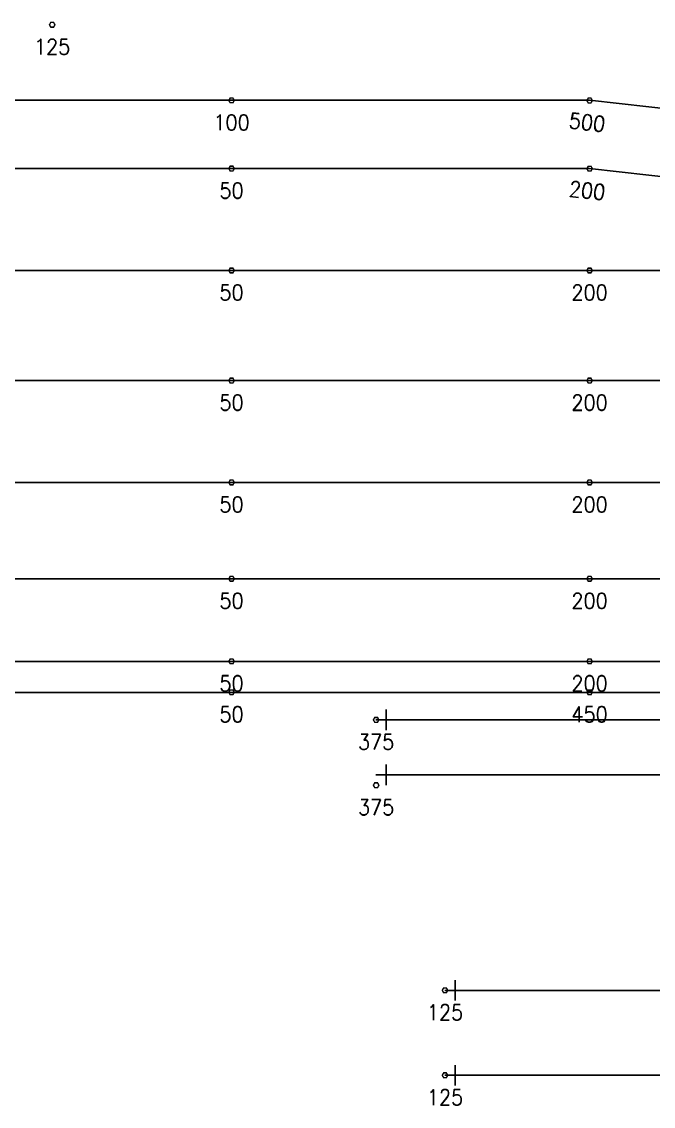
# Model space of a CAD drawing. Header units: millimetres. Extents: x 131700 to 589785, y -24154 to 46087.
# Drawn here: x 426002 to 435175, y 23634 to 39395 of the extents above; entities that cross this region are included whole.
import ezdxf
from ezdxf.enums import TextEntityAlignment as Align

# ---------------------------------------------------------------- set-up
doc = ezdxf.new("R2010")
doc.units = ezdxf.units.MM
doc.layers.get('0').update_dxf_attribs({"lineweight": 20})
doc.layers.add('ARES_TAG', color=3, linetype='Continuous')
doc.layers.add('NDC_S_TENDON', color=10, linetype='Continuous')
doc.layers.add('Current_plane_Column', color=7, linetype='Continuous', true_color=0x4b00ff)
doc.layers.add('NDC_LCAP', color=87, linetype='Continuous', plot=False)
for name, color, linetype, lineweight in [('NDC_S-TENDON', 6, 'Continuous', 35), ('NDC_S_ANNO', 7, 'Continuous', 20), ('NDC_S_SYMBOL', 1, 'Continuous', 15)]:
    doc.layers.add(name, color=color, linetype=linetype, lineweight=lineweight)
doc.styles.add('ARES_BIGTEXT', font='VHARIALN.TTF')
doc.styles.add('ARES_ROMANS_0.36', font='romans.shx', dxfattribs={"width": 0.36, "bigfont": 'vns.shx'})
doc.styles.get("Standard").update_dxf_attribs({"font": 'arial.ttf'})

# ---------------------------------------------------------------- blocks, each defined once
blk = doc.blocks.new('*U579')
at = {"layer": 'NDC_S_TENDON'}
for p, q in [((-16450, 0), (25150, 0)), ((25150, 0), (34386, -1037))]:
    blk.add_line(p, q, dxfattribs=at)
at = {"layer": 'ARES_TAG', "style": 'ARES_ROMANS_0.36', "width": 0.36}
blk.add_attdef('S3', text='', height=375, rotation=6.4084, dxfattribs=at).set_placement((-31310, -1669), align=Align.MIDDLE_CENTER)
at = {"layer": 'NDC_LCAP', "style": 'ARES_BIGTEXT'}
blk.add_attdef('L', text='', height=350, rotation=6.4084, dxfattribs=at).set_placement((-32036, -1751), align=Align.MIDDLE_RIGHT)
blk = doc.blocks.new('*U580')
at = {"layer": 'NDC_S_TENDON'}
for p, q in [((-16450, 0), (25150, 0)), ((25150, 0), (34386, -1037))]:
    blk.add_line(p, q, dxfattribs=at)
at = {"layer": 'ARES_TAG', "style": 'ARES_ROMANS_0.36', "width": 0.36}
blk.add_attdef('S3', text='', height=375, rotation=5.4568, dxfattribs=at).set_placement((-31316, -1420), align=Align.MIDDLE_CENTER)
at = {"layer": 'NDC_LCAP', "style": 'ARES_BIGTEXT'}
blk.add_attdef('L', text='', height=350, rotation=5.4568, dxfattribs=at).set_placement((-32043, -1490), align=Align.MIDDLE_RIGHT)
blk = doc.blocks.new('*U554')
at = {"layer": 'NDC_S_SYMBOL', "color": 3}
blk.add_line((-7068, 0), (-5568, 0), dxfattribs=at)
blk.add_circle((-7518, 0), 450, dxfattribs=at)
at = {"layer": 'NDC_S_TENDON'}
for p, q in [((-3388, 0), (-500, 0)), ((-500, 0), (5123, 0)), ((5123, 0), (7945, 0)), ((7945, 0), (8945, 0)), ((8795, -150), (8795, 150))]:
    blk.add_line(p, q, dxfattribs=at)
blk.add_lwpolyline([(-3908, 0), (-4388, 150), (-4388, -150), (-3908, 0), (-3388, 0)], dxfattribs=at)
at = {"layer": 'ARES_TAG', "style": 'ARES_ROMANS_0.36', "width": 0.36}
blk.add_attdef('S3', text='', height=375, dxfattribs=at).set_placement((-7518, 0), align=Align.MIDDLE_CENTER)
at = {"layer": 'NDC_LCAP', "style": 'ARES_BIGTEXT'}
blk.add_attdef('L', text='', height=350, dxfattribs=at).set_placement((-8249, 0), align=Align.MIDDLE_RIGHT)
blk = doc.blocks.new('*U552')
at = {"layer": 'NDC_S_SYMBOL', "color": 3}
blk.add_line((-7068, 0), (-5568, 0), dxfattribs=at)
blk.add_circle((-7518, 0), 450, dxfattribs=at)
at = {"layer": 'NDC_S_TENDON'}
for p, q in [((-3388, 0), (-500, 0)), ((-500, 0), (5123, 0)), ((5123, 0), (6942, 0)), ((6942, 0), (7942, 0)), ((7792, -150), (7792, 150))]:
    blk.add_line(p, q, dxfattribs=at)
blk.add_lwpolyline([(-3908, 0), (-4388, 150), (-4388, -150), (-3908, 0), (-3388, 0)], dxfattribs=at)
at = {"layer": 'ARES_TAG', "style": 'ARES_ROMANS_0.36', "width": 0.36}
blk.add_attdef('S3', text='', height=375, dxfattribs=at).set_placement((-7518, 0), align=Align.MIDDLE_CENTER)
at = {"layer": 'NDC_LCAP', "style": 'ARES_BIGTEXT'}
blk.add_attdef('L', text='', height=350, dxfattribs=at).set_placement((-8249, 0), align=Align.MIDDLE_RIGHT)
blk = doc.blocks.new('*U557')
at = {"layer": 'NDC_S_SYMBOL', "color": 3}
blk.add_line((-7068, 0), (-5568, 0), dxfattribs=at)
blk.add_circle((-7518, 0), 450, dxfattribs=at)
at = {"layer": 'NDC_S_TENDON'}
for p, q in [((-3388, 0), (-500, 0)), ((-500, 0), (5123, 0)), ((5123, 0), (6942, 0)), ((6942, 0), (7942, 0)), ((7792, -150), (7792, 150))]:
    blk.add_line(p, q, dxfattribs=at)
blk.add_lwpolyline([(-3908, 0), (-4388, 150), (-4388, -150), (-3908, 0), (-3388, 0)], dxfattribs=at)
at = {"layer": 'ARES_TAG', "style": 'ARES_ROMANS_0.36', "width": 0.36}
blk.add_attdef('S3', text='', height=375, dxfattribs=at).set_placement((-7518, 0), align=Align.MIDDLE_CENTER)
at = {"layer": 'NDC_LCAP', "style": 'ARES_BIGTEXT'}
blk.add_attdef('L', text='', height=350, dxfattribs=at).set_placement((-8249, 0), align=Align.MIDDLE_RIGHT)
blk = doc.blocks.new('*U548')
at = {"layer": 'NDC_S_SYMBOL', "color": 3}
blk.add_line((-7068, 0), (-5568, 0), dxfattribs=at)
blk.add_circle((-7518, 0), 450, dxfattribs=at)
at = {"layer": 'NDC_S_TENDON'}
for p, q in [((-3388, 0), (-500, 0)), ((-500, 0), (5123, 0)), ((5123, 0), (7945, 0)), ((7945, 0), (8945, 0)), ((8795, -150), (8795, 150))]:
    blk.add_line(p, q, dxfattribs=at)
blk.add_lwpolyline([(-3908, 0), (-4388, 150), (-4388, -150), (-3908, 0), (-3388, 0)], dxfattribs=at)
at = {"layer": 'ARES_TAG', "style": 'ARES_ROMANS_0.36', "width": 0.36}
blk.add_attdef('S3', text='', height=375, dxfattribs=at).set_placement((-7518, 0), align=Align.MIDDLE_CENTER)
at = {"layer": 'NDC_LCAP', "style": 'ARES_BIGTEXT'}
blk.add_attdef('L', text='', height=350, dxfattribs=at).set_placement((-8249, 0), align=Align.MIDDLE_RIGHT)
blk = doc.blocks.new('*U581')
at = {"layer": 'NDC_S_TENDON'}
blk.add_line((5123, 0), (56672, 0), dxfattribs=at)
at = {"layer": 'ARES_TAG', "style": 'ARES_ROMANS_0.36', "width": 0.36}
blk.add_attdef('S3', text='', height=375, dxfattribs=at).set_placement((-10195, 0), align=Align.MIDDLE_CENTER)
at = {"layer": 'NDC_LCAP', "style": 'ARES_BIGTEXT'}
blk.add_attdef('L', text='', height=350, dxfattribs=at).set_placement((-10926, 0), align=Align.MIDDLE_RIGHT)
blk = doc.blocks.new('*U582')
at = {"layer": 'NDC_S_TENDON'}
blk.add_line((5123, 0), (56672, 0), dxfattribs=at)
at = {"layer": 'ARES_TAG', "style": 'ARES_ROMANS_0.36', "width": 0.36}
blk.add_attdef('S3', text='', height=375, dxfattribs=at).set_placement((-9038, 0), align=Align.MIDDLE_CENTER)
at = {"layer": 'NDC_LCAP', "style": 'ARES_BIGTEXT'}
blk.add_attdef('L', text='', height=350, dxfattribs=at).set_placement((-9769, 0), align=Align.MIDDLE_RIGHT)
blk = doc.blocks.new('*U583')
at = {"layer": 'NDC_S_TENDON'}
blk.add_line((5123, 0), (56672, 0), dxfattribs=at)
at = {"layer": 'ARES_TAG', "style": 'ARES_ROMANS_0.36', "width": 0.36}
blk.add_attdef('S3', text='', height=375, dxfattribs=at).set_placement((-9038, 0), align=Align.MIDDLE_CENTER)
at = {"layer": 'NDC_LCAP', "style": 'ARES_BIGTEXT'}
blk.add_attdef('L', text='', height=350, dxfattribs=at).set_placement((-9769, 0), align=Align.MIDDLE_RIGHT)
blk = doc.blocks.new('*U586')
at = {"layer": 'NDC_S_TENDON'}
blk.add_line((5123, 0), (56672, 0), dxfattribs=at)
at = {"layer": 'ARES_TAG', "style": 'ARES_ROMANS_0.36', "width": 0.36}
blk.add_attdef('S3', text='', height=375, dxfattribs=at).set_placement((-10219, 0), align=Align.MIDDLE_CENTER)
at = {"layer": 'NDC_LCAP', "style": 'ARES_BIGTEXT'}
blk.add_attdef('L', text='', height=350, dxfattribs=at).set_placement((-10950, 0), align=Align.MIDDLE_RIGHT)
blk = doc.blocks.new('TDX')
at = {"layer": 'NDC_S-TENDON', "linetype": 'Continuous'}
for points, elevation in [([(43885, 29850, 20, 20, 0), (43865, 29885, 20, 20, 0), (43825, 29885, 20, 20, 0), (43805, 29850, 20, 20, 0), (43825, 29815, 20, 20, 0), (43865, 29815, 20, 20, 0)], 2553), ([(43885, 29850, 20, 20, 0), (43865, 29885, 20, 20, 0), (43825, 29885, 20, 20, 0), (43805, 29850, 20, 20, 0), (43825, 29815, 20, 20, 0), (43865, 29815, 20, 20, 0)], 2553), ([(46490, 28751, 20, 20, 0), (46470, 28786, 20, 20, 0), (46430, 28786, 20, 20, 0), (46410, 28751, 20, 20, 0), (46430, 28717, 20, 20, 0), (46470, 28717, 20, 20, 0)], 2500), ([(46490, 28751, 20, 20, 0), (46470, 28786, 20, 20, 0), (46430, 28786, 20, 20, 0), (46410, 28751, 20, 20, 0), (46430, 28717, 20, 20, 0), (46470, 28717, 20, 20, 0)], 2500), ([(46490, 28751, 20, 20, 0), (46470, 28786, 20, 20, 0), (46430, 28786, 20, 20, 0), (46410, 28751, 20, 20, 0), (46430, 28717, 20, 20, 0), (46470, 28717, 20, 20, 0)], 4989), ([(46490, 28751, 20, 20, 0), (46470, 28786, 20, 20, 0), (46430, 28786, 20, 20, 0), (46410, 28751, 20, 20, 0), (46430, 28717, 20, 20, 0), (46470, 28717, 20, 20, 0)], 4989), ([(46490, 28750, 20, 20, 0), (46470, 28785, 20, 20, 0), (46430, 28785, 20, 20, 0), (46410, 28750, 20, 20, 0), (46430, 28716, 20, 20, 0), (46470, 28716, 20, 20, 0)], 4414), ([(46490, 28750, 20, 20, 0), (46470, 28785, 20, 20, 0), (46430, 28785, 20, 20, 0), (46410, 28750, 20, 20, 0), (46430, 28716, 20, 20, 0), (46470, 28716, 20, 20, 0)], 4414), ([(51690, 28750, 20, 20, 0), (51670, 28785, 20, 20, 0), (51630, 28785, 20, 20, 0), (51610, 28750, 20, 20, 0), (51630, 28715, 20, 20, 0), (51670, 28715, 20, 20, 0)], 2900), ([(51690, 28750, 20, 20, 0), (51670, 28785, 20, 20, 0), (51630, 28785, 20, 20, 0), (51610, 28750, 20, 20, 0), (51630, 28715, 20, 20, 0), (51670, 28715, 20, 20, 0)], 2900), ([(51690, 28750, 20, 20, 0), (51670, 28785, 20, 20, 0), (51630, 28785, 20, 20, 0), (51610, 28750, 20, 20, 0), (51630, 28715, 20, 20, 0), (51670, 28715, 20, 20, 0)], 2900), ([(51690, 28750, 20, 20, 0), (51670, 28785, 20, 20, 0), (51630, 28785, 20, 20, 0), (51610, 28750, 20, 20, 0), (51630, 28715, 20, 20, 0), (51670, 28715, 20, 20, 0)], 2900), ([(51690, 28750, 20, 20, 0), (51670, 28785, 20, 20, 0), (51630, 28785, 20, 20, 0), (51610, 28750, 20, 20, 0), (51630, 28715, 20, 20, 0), (51670, 28715, 20, 20, 0)], 5389), ([(51690, 28750, 20, 20, 0), (51670, 28785, 20, 20, 0), (51630, 28785, 20, 20, 0), (51610, 28750, 20, 20, 0), (51630, 28715, 20, 20, 0), (51670, 28715, 20, 20, 0)], 5389), ([(51690, 28750, 20, 20, 0), (51670, 28785, 20, 20, 0), (51630, 28785, 20, 20, 0), (51610, 28750, 20, 20, 0), (51630, 28715, 20, 20, 0), (51670, 28715, 20, 20, 0)], 5389), ([(51690, 28750, 20, 20, 0), (51670, 28785, 20, 20, 0), (51630, 28785, 20, 20, 0), (51610, 28750, 20, 20, 0), (51630, 28715, 20, 20, 0), (51670, 28715, 20, 20, 0)], 5389), ([(51690, 28749, 20, 20, 0), (51670, 28784, 20, 20, 0), (51630, 28784, 20, 20, 0), (51610, 28749, 20, 20, 0), (51630, 28714, 20, 20, 0), (51670, 28714, 20, 20, 0)], 4814), ([(51690, 28749, 20, 20, 0), (51670, 28784, 20, 20, 0), (51630, 28784, 20, 20, 0), (51610, 28749, 20, 20, 0), (51630, 28714, 20, 20, 0), (51670, 28714, 20, 20, 0)], 4814), ([(51690, 28749, 20, 20, 0), (51670, 28784, 20, 20, 0), (51630, 28784, 20, 20, 0), (51610, 28749, 20, 20, 0), (51630, 28714, 20, 20, 0), (51670, 28714, 20, 20, 0)], 4814), ([(51690, 28749, 20, 20, 0), (51670, 28784, 20, 20, 0), (51630, 28784, 20, 20, 0), (51610, 28749, 20, 20, 0), (51630, 28714, 20, 20, 0), (51670, 28714, 20, 20, 0)], 4814), ([(46490, 27761, 20, 20, 0), (46470, 27796, 20, 20, 0), (46430, 27796, 20, 20, 0), (46410, 27761, 20, 20, 0), (46430, 27726, 20, 20, 0), (46470, 27726, 20, 20, 0)], 2800), ([(46490, 27761, 20, 20, 0), (46470, 27796, 20, 20, 0), (46430, 27796, 20, 20, 0), (46410, 27761, 20, 20, 0), (46430, 27726, 20, 20, 0), (46470, 27726, 20, 20, 0)], 2800), ([(46490, 27761, 20, 20, 0), (46470, 27796, 20, 20, 0), (46430, 27796, 20, 20, 0), (46410, 27761, 20, 20, 0), (46430, 27726, 20, 20, 0), (46470, 27726, 20, 20, 0)], 5289), ([(46490, 27761, 20, 20, 0), (46470, 27796, 20, 20, 0), (46430, 27796, 20, 20, 0), (46410, 27761, 20, 20, 0), (46430, 27726, 20, 20, 0), (46470, 27726, 20, 20, 0)], 5289), ([(46490, 27760, 20, 20, 0), (46470, 27794, 20, 20, 0), (46430, 27794, 20, 20, 0), (46410, 27760, 20, 20, 0), (46430, 27725, 20, 20, 0), (46470, 27725, 20, 20, 0)], 4714), ([(46490, 27760, 20, 20, 0), (46470, 27794, 20, 20, 0), (46430, 27794, 20, 20, 0), (46410, 27760, 20, 20, 0), (46430, 27725, 20, 20, 0), (46470, 27725, 20, 20, 0)], 4714), ([(51690, 27760, 20, 20, 0), (51670, 27794, 20, 20, 0), (51630, 27794, 20, 20, 0), (51610, 27760, 20, 20, 0), (51630, 27725, 20, 20, 0), (51670, 27725, 20, 20, 0)], 2950), ([(51690, 27760, 20, 20, 0), (51670, 27794, 20, 20, 0), (51630, 27794, 20, 20, 0), (51610, 27760, 20, 20, 0), (51630, 27725, 20, 20, 0), (51670, 27725, 20, 20, 0)], 2950), ([(51690, 27760, 20, 20, 0), (51670, 27794, 20, 20, 0), (51630, 27794, 20, 20, 0), (51610, 27760, 20, 20, 0), (51630, 27725, 20, 20, 0), (51670, 27725, 20, 20, 0)], 2950), ([(51690, 27760, 20, 20, 0), (51670, 27794, 20, 20, 0), (51630, 27794, 20, 20, 0), (51610, 27760, 20, 20, 0), (51630, 27725, 20, 20, 0), (51670, 27725, 20, 20, 0)], 2950), ([(51690, 27760, 20, 20, 0), (51670, 27794, 20, 20, 0), (51630, 27794, 20, 20, 0), (51610, 27760, 20, 20, 0), (51630, 27725, 20, 20, 0), (51670, 27725, 20, 20, 0)], 5439), ([(51690, 27760, 20, 20, 0), (51670, 27794, 20, 20, 0), (51630, 27794, 20, 20, 0), (51610, 27760, 20, 20, 0), (51630, 27725, 20, 20, 0), (51670, 27725, 20, 20, 0)], 5439), ([(51690, 27760, 20, 20, 0), (51670, 27794, 20, 20, 0), (51630, 27794, 20, 20, 0), (51610, 27760, 20, 20, 0), (51630, 27725, 20, 20, 0), (51670, 27725, 20, 20, 0)], 5439), ([(51690, 27760, 20, 20, 0), (51670, 27794, 20, 20, 0), (51630, 27794, 20, 20, 0), (51610, 27760, 20, 20, 0), (51630, 27725, 20, 20, 0), (51670, 27725, 20, 20, 0)], 5439), ([(51690, 27758, 20, 20, 0), (51670, 27793, 20, 20, 0), (51630, 27793, 20, 20, 0), (51610, 27758, 20, 20, 0), (51630, 27724, 20, 20, 0), (51670, 27724, 20, 20, 0)], 4864), ([(51690, 27758, 20, 20, 0), (51670, 27793, 20, 20, 0), (51630, 27793, 20, 20, 0), (51610, 27758, 20, 20, 0), (51630, 27724, 20, 20, 0), (51670, 27724, 20, 20, 0)], 4864), ([(51690, 27758, 20, 20, 0), (51670, 27793, 20, 20, 0), (51630, 27793, 20, 20, 0), (51610, 27758, 20, 20, 0), (51630, 27724, 20, 20, 0), (51670, 27724, 20, 20, 0)], 4864), ([(51690, 27758, 20, 20, 0), (51670, 27793, 20, 20, 0), (51630, 27793, 20, 20, 0), (51610, 27758, 20, 20, 0), (51630, 27724, 20, 20, 0), (51670, 27724, 20, 20, 0)], 4864), ([(46490, 26280, 20, 20, 0), (46470, 26315, 20, 20, 0), (46430, 26315, 20, 20, 0), (46410, 26280, 20, 20, 0), (46430, 26245, 20, 20, 0), (46470, 26245, 20, 20, 0)], 2800), ([(46490, 26280, 20, 20, 0), (46470, 26315, 20, 20, 0), (46430, 26315, 20, 20, 0), (46410, 26280, 20, 20, 0), (46430, 26245, 20, 20, 0), (46470, 26245, 20, 20, 0)], 2800), ([(46490, 26280, 20, 20, 0), (46470, 26315, 20, 20, 0), (46430, 26315, 20, 20, 0), (46410, 26280, 20, 20, 0), (46430, 26245, 20, 20, 0), (46470, 26245, 20, 20, 0)], 5289), ([(46490, 26280, 20, 20, 0), (46470, 26315, 20, 20, 0), (46430, 26315, 20, 20, 0), (46410, 26280, 20, 20, 0), (46430, 26245, 20, 20, 0), (46470, 26245, 20, 20, 0)], 5289), ([(46490, 26279, 20, 20, 0), (46470, 26313, 20, 20, 0), (46430, 26313, 20, 20, 0), (46410, 26279, 20, 20, 0), (46430, 26244, 20, 20, 0), (46470, 26244, 20, 20, 0)], 4714), ([(46490, 26279, 20, 20, 0), (46470, 26313, 20, 20, 0), (46430, 26313, 20, 20, 0), (46410, 26279, 20, 20, 0), (46430, 26244, 20, 20, 0), (46470, 26244, 20, 20, 0)], 4714), ([(51690, 26280, 20, 20, 0), (51670, 26315, 20, 20, 0), (51630, 26315, 20, 20, 0), (51610, 26280, 20, 20, 0), (51630, 26245, 20, 20, 0), (51670, 26245, 20, 20, 0)], 2950), ([(51690, 26280, 20, 20, 0), (51670, 26315, 20, 20, 0), (51630, 26315, 20, 20, 0), (51610, 26280, 20, 20, 0), (51630, 26245, 20, 20, 0), (51670, 26245, 20, 20, 0)], 2950), ([(51690, 26280, 20, 20, 0), (51670, 26315, 20, 20, 0), (51630, 26315, 20, 20, 0), (51610, 26280, 20, 20, 0), (51630, 26245, 20, 20, 0), (51670, 26245, 20, 20, 0)], 2950), ([(51690, 26280, 20, 20, 0), (51670, 26315, 20, 20, 0), (51630, 26315, 20, 20, 0), (51610, 26280, 20, 20, 0), (51630, 26245, 20, 20, 0), (51670, 26245, 20, 20, 0)], 2950), ([(51690, 26280, 20, 20, 0), (51670, 26315, 20, 20, 0), (51630, 26315, 20, 20, 0), (51610, 26280, 20, 20, 0), (51630, 26245, 20, 20, 0), (51670, 26245, 20, 20, 0)], 5439), ([(51690, 26280, 20, 20, 0), (51670, 26315, 20, 20, 0), (51630, 26315, 20, 20, 0), (51610, 26280, 20, 20, 0), (51630, 26245, 20, 20, 0), (51670, 26245, 20, 20, 0)], 5439), ([(51690, 26280, 20, 20, 0), (51670, 26315, 20, 20, 0), (51630, 26315, 20, 20, 0), (51610, 26280, 20, 20, 0), (51630, 26245, 20, 20, 0), (51670, 26245, 20, 20, 0)], 5439), ([(51690, 26280, 20, 20, 0), (51670, 26315, 20, 20, 0), (51630, 26315, 20, 20, 0), (51610, 26280, 20, 20, 0), (51630, 26245, 20, 20, 0), (51670, 26245, 20, 20, 0)], 5439), ([(51690, 26279, 20, 20, 0), (51670, 26313, 20, 20, 0), (51630, 26313, 20, 20, 0), (51610, 26279, 20, 20, 0), (51630, 26244, 20, 20, 0), (51670, 26244, 20, 20, 0)], 4864), ([(51690, 26279, 20, 20, 0), (51670, 26313, 20, 20, 0), (51630, 26313, 20, 20, 0), (51610, 26279, 20, 20, 0), (51630, 26244, 20, 20, 0), (51670, 26244, 20, 20, 0)], 4864), ([(51690, 26279, 20, 20, 0), (51670, 26313, 20, 20, 0), (51630, 26313, 20, 20, 0), (51610, 26279, 20, 20, 0), (51630, 26244, 20, 20, 0), (51670, 26244, 20, 20, 0)], 4864), ([(51690, 26279, 20, 20, 0), (51670, 26313, 20, 20, 0), (51630, 26313, 20, 20, 0), (51610, 26279, 20, 20, 0), (51630, 26244, 20, 20, 0), (51670, 26244, 20, 20, 0)], 4864), ([(46490, 24680, 20, 20, 0), (46470, 24715, 20, 20, 0), (46430, 24715, 20, 20, 0), (46410, 24680, 20, 20, 0), (46430, 24645, 20, 20, 0), (46470, 24645, 20, 20, 0)], 2800), ([(46490, 24680, 20, 20, 0), (46470, 24715, 20, 20, 0), (46430, 24715, 20, 20, 0), (46410, 24680, 20, 20, 0), (46430, 24645, 20, 20, 0), (46470, 24645, 20, 20, 0)], 2800), ([(46490, 24680, 20, 20, 0), (46470, 24715, 20, 20, 0), (46430, 24715, 20, 20, 0), (46410, 24680, 20, 20, 0), (46430, 24645, 20, 20, 0), (46470, 24645, 20, 20, 0)], 5289), ([(46490, 24680, 20, 20, 0), (46470, 24715, 20, 20, 0), (46430, 24715, 20, 20, 0), (46410, 24680, 20, 20, 0), (46430, 24645, 20, 20, 0), (46470, 24645, 20, 20, 0)], 5289), ([(46490, 24679, 20, 20, 0), (46470, 24713, 20, 20, 0), (46430, 24713, 20, 20, 0), (46410, 24679, 20, 20, 0), (46430, 24644, 20, 20, 0), (46470, 24644, 20, 20, 0)], 4714), ([(46490, 24679, 20, 20, 0), (46470, 24713, 20, 20, 0), (46430, 24713, 20, 20, 0), (46410, 24679, 20, 20, 0), (46430, 24644, 20, 20, 0), (46470, 24644, 20, 20, 0)], 4714), ([(51690, 24680, 20, 20, 0), (51670, 24715, 20, 20, 0), (51630, 24715, 20, 20, 0), (51610, 24680, 20, 20, 0), (51630, 24645, 20, 20, 0), (51670, 24645, 20, 20, 0)], 2950), ([(51690, 24680, 20, 20, 0), (51670, 24715, 20, 20, 0), (51630, 24715, 20, 20, 0), (51610, 24680, 20, 20, 0), (51630, 24645, 20, 20, 0), (51670, 24645, 20, 20, 0)], 2950), ([(51690, 24680, 20, 20, 0), (51670, 24715, 20, 20, 0), (51630, 24715, 20, 20, 0), (51610, 24680, 20, 20, 0), (51630, 24645, 20, 20, 0), (51670, 24645, 20, 20, 0)], 2950), ([(51690, 24680, 20, 20, 0), (51670, 24715, 20, 20, 0), (51630, 24715, 20, 20, 0), (51610, 24680, 20, 20, 0), (51630, 24645, 20, 20, 0), (51670, 24645, 20, 20, 0)], 2950), ([(51690, 24680, 20, 20, 0), (51670, 24715, 20, 20, 0), (51630, 24715, 20, 20, 0), (51610, 24680, 20, 20, 0), (51630, 24645, 20, 20, 0), (51670, 24645, 20, 20, 0)], 5439), ([(51690, 24680, 20, 20, 0), (51670, 24715, 20, 20, 0), (51630, 24715, 20, 20, 0), (51610, 24680, 20, 20, 0), (51630, 24645, 20, 20, 0), (51670, 24645, 20, 20, 0)], 5439), ([(51690, 24680, 20, 20, 0), (51670, 24715, 20, 20, 0), (51630, 24715, 20, 20, 0), (51610, 24680, 20, 20, 0), (51630, 24645, 20, 20, 0), (51670, 24645, 20, 20, 0)], 5439), ([(51690, 24680, 20, 20, 0), (51670, 24715, 20, 20, 0), (51630, 24715, 20, 20, 0), (51610, 24680, 20, 20, 0), (51630, 24645, 20, 20, 0), (51670, 24645, 20, 20, 0)], 5439), ([(51690, 24679, 20, 20, 0), (51670, 24713, 20, 20, 0), (51630, 24713, 20, 20, 0), (51610, 24679, 20, 20, 0), (51630, 24644, 20, 20, 0), (51670, 24644, 20, 20, 0)], 4864), ([(51690, 24679, 20, 20, 0), (51670, 24713, 20, 20, 0), (51630, 24713, 20, 20, 0), (51610, 24679, 20, 20, 0), (51630, 24644, 20, 20, 0), (51670, 24644, 20, 20, 0)], 4864), ([(51690, 24679, 20, 20, 0), (51670, 24713, 20, 20, 0), (51630, 24713, 20, 20, 0), (51610, 24679, 20, 20, 0), (51630, 24644, 20, 20, 0), (51670, 24644, 20, 20, 0)], 4864), ([(51690, 24679, 20, 20, 0), (51670, 24713, 20, 20, 0), (51630, 24713, 20, 20, 0), (51610, 24679, 20, 20, 0), (51630, 24644, 20, 20, 0), (51670, 24644, 20, 20, 0)], 4864), ([(46490, 23200, 20, 20, 0), (46470, 23235, 20, 20, 0), (46430, 23235, 20, 20, 0), (46410, 23200, 20, 20, 0), (46430, 23165, 20, 20, 0), (46470, 23165, 20, 20, 0)], 2800), ([(46490, 23200, 20, 20, 0), (46470, 23235, 20, 20, 0), (46430, 23235, 20, 20, 0), (46410, 23200, 20, 20, 0), (46430, 23165, 20, 20, 0), (46470, 23165, 20, 20, 0)], 2800), ([(46490, 23200, 20, 20, 0), (46470, 23235, 20, 20, 0), (46430, 23235, 20, 20, 0), (46410, 23200, 20, 20, 0), (46430, 23165, 20, 20, 0), (46470, 23165, 20, 20, 0)], 5289), ([(46490, 23200, 20, 20, 0), (46470, 23235, 20, 20, 0), (46430, 23235, 20, 20, 0), (46410, 23200, 20, 20, 0), (46430, 23165, 20, 20, 0), (46470, 23165, 20, 20, 0)], 5289), ([(46490, 23199, 20, 20, 0), (46470, 23233, 20, 20, 0), (46430, 23233, 20, 20, 0), (46410, 23199, 20, 20, 0), (46430, 23164, 20, 20, 0), (46470, 23164, 20, 20, 0)], 4714), ([(46490, 23199, 20, 20, 0), (46470, 23233, 20, 20, 0), (46430, 23233, 20, 20, 0), (46410, 23199, 20, 20, 0), (46430, 23164, 20, 20, 0), (46470, 23164, 20, 20, 0)], 4714), ([(51690, 23200, 20, 20, 0), (51670, 23235, 20, 20, 0), (51630, 23235, 20, 20, 0), (51610, 23200, 20, 20, 0), (51630, 23165, 20, 20, 0), (51670, 23165, 20, 20, 0)], 2950), ([(51690, 23200, 20, 20, 0), (51670, 23235, 20, 20, 0), (51630, 23235, 20, 20, 0), (51610, 23200, 20, 20, 0), (51630, 23165, 20, 20, 0), (51670, 23165, 20, 20, 0)], 2950), ([(51690, 23200, 20, 20, 0), (51670, 23235, 20, 20, 0), (51630, 23235, 20, 20, 0), (51610, 23200, 20, 20, 0), (51630, 23165, 20, 20, 0), (51670, 23165, 20, 20, 0)], 2950), ([(51690, 23200, 20, 20, 0), (51670, 23235, 20, 20, 0), (51630, 23235, 20, 20, 0), (51610, 23200, 20, 20, 0), (51630, 23165, 20, 20, 0), (51670, 23165, 20, 20, 0)], 2950), ([(51690, 23200, 20, 20, 0), (51670, 23235, 20, 20, 0), (51630, 23235, 20, 20, 0), (51610, 23200, 20, 20, 0), (51630, 23165, 20, 20, 0), (51670, 23165, 20, 20, 0)], 5439), ([(51690, 23200, 20, 20, 0), (51670, 23235, 20, 20, 0), (51630, 23235, 20, 20, 0), (51610, 23200, 20, 20, 0), (51630, 23165, 20, 20, 0), (51670, 23165, 20, 20, 0)], 5439), ([(51690, 23200, 20, 20, 0), (51670, 23235, 20, 20, 0), (51630, 23235, 20, 20, 0), (51610, 23200, 20, 20, 0), (51630, 23165, 20, 20, 0), (51670, 23165, 20, 20, 0)], 5439), ([(51690, 23200, 20, 20, 0), (51670, 23235, 20, 20, 0), (51630, 23235, 20, 20, 0), (51610, 23200, 20, 20, 0), (51630, 23165, 20, 20, 0), (51670, 23165, 20, 20, 0)], 5439), ([(51690, 23199, 20, 20, 0), (51670, 23233, 20, 20, 0), (51630, 23233, 20, 20, 0), (51610, 23199, 20, 20, 0), (51630, 23164, 20, 20, 0), (51670, 23164, 20, 20, 0)], 4864), ([(51690, 23199, 20, 20, 0), (51670, 23233, 20, 20, 0), (51630, 23233, 20, 20, 0), (51610, 23199, 20, 20, 0), (51630, 23164, 20, 20, 0), (51670, 23164, 20, 20, 0)], 4864), ([(51690, 23199, 20, 20, 0), (51670, 23233, 20, 20, 0), (51630, 23233, 20, 20, 0), (51610, 23199, 20, 20, 0), (51630, 23164, 20, 20, 0), (51670, 23164, 20, 20, 0)], 4864), ([(51690, 23199, 20, 20, 0), (51670, 23233, 20, 20, 0), (51630, 23233, 20, 20, 0), (51610, 23199, 20, 20, 0), (51630, 23164, 20, 20, 0), (51670, 23164, 20, 20, 0)], 4864), ([(46490, 21800, 20, 20, 0), (46470, 21835, 20, 20, 0), (46430, 21835, 20, 20, 0), (46410, 21800, 20, 20, 0), (46430, 21765, 20, 20, 0), (46470, 21765, 20, 20, 0)], 2800), ([(46490, 21800, 20, 20, 0), (46470, 21835, 20, 20, 0), (46430, 21835, 20, 20, 0), (46410, 21800, 20, 20, 0), (46430, 21765, 20, 20, 0), (46470, 21765, 20, 20, 0)], 2800), ([(46490, 21800, 20, 20, 0), (46470, 21835, 20, 20, 0), (46430, 21835, 20, 20, 0), (46410, 21800, 20, 20, 0), (46430, 21765, 20, 20, 0), (46470, 21765, 20, 20, 0)], 5289), ([(46490, 21800, 20, 20, 0), (46470, 21835, 20, 20, 0), (46430, 21835, 20, 20, 0), (46410, 21800, 20, 20, 0), (46430, 21765, 20, 20, 0), (46470, 21765, 20, 20, 0)], 5289), ([(46490, 21799, 20, 20, 0), (46470, 21833, 20, 20, 0), (46430, 21833, 20, 20, 0), (46410, 21799, 20, 20, 0), (46430, 21764, 20, 20, 0), (46470, 21764, 20, 20, 0)], 4714), ([(46490, 21799, 20, 20, 0), (46470, 21833, 20, 20, 0), (46430, 21833, 20, 20, 0), (46410, 21799, 20, 20, 0), (46430, 21764, 20, 20, 0), (46470, 21764, 20, 20, 0)], 4714), ([(51690, 21800, 20, 20, 0), (51670, 21835, 20, 20, 0), (51630, 21835, 20, 20, 0), (51610, 21800, 20, 20, 0), (51630, 21765, 20, 20, 0), (51670, 21765, 20, 20, 0)], 2950), ([(51690, 21800, 20, 20, 0), (51670, 21835, 20, 20, 0), (51630, 21835, 20, 20, 0), (51610, 21800, 20, 20, 0), (51630, 21765, 20, 20, 0), (51670, 21765, 20, 20, 0)], 2950), ([(51690, 21800, 20, 20, 0), (51670, 21835, 20, 20, 0), (51630, 21835, 20, 20, 0), (51610, 21800, 20, 20, 0), (51630, 21765, 20, 20, 0), (51670, 21765, 20, 20, 0)], 2950), ([(51690, 21800, 20, 20, 0), (51670, 21835, 20, 20, 0), (51630, 21835, 20, 20, 0), (51610, 21800, 20, 20, 0), (51630, 21765, 20, 20, 0), (51670, 21765, 20, 20, 0)], 2950), ([(51690, 21800, 20, 20, 0), (51670, 21835, 20, 20, 0), (51630, 21835, 20, 20, 0), (51610, 21800, 20, 20, 0), (51630, 21765, 20, 20, 0), (51670, 21765, 20, 20, 0)], 5439), ([(51690, 21800, 20, 20, 0), (51670, 21835, 20, 20, 0), (51630, 21835, 20, 20, 0), (51610, 21800, 20, 20, 0), (51630, 21765, 20, 20, 0), (51670, 21765, 20, 20, 0)], 5439), ([(51690, 21800, 20, 20, 0), (51670, 21835, 20, 20, 0), (51630, 21835, 20, 20, 0), (51610, 21800, 20, 20, 0), (51630, 21765, 20, 20, 0), (51670, 21765, 20, 20, 0)], 5439), ([(51690, 21800, 20, 20, 0), (51670, 21835, 20, 20, 0), (51630, 21835, 20, 20, 0), (51610, 21800, 20, 20, 0), (51630, 21765, 20, 20, 0), (51670, 21765, 20, 20, 0)], 5439), ([(51690, 21799, 20, 20, 0), (51670, 21833, 20, 20, 0), (51630, 21833, 20, 20, 0), (51610, 21799, 20, 20, 0), (51630, 21764, 20, 20, 0), (51670, 21764, 20, 20, 0)], 4864), ([(51690, 21799, 20, 20, 0), (51670, 21833, 20, 20, 0), (51630, 21833, 20, 20, 0), (51610, 21799, 20, 20, 0), (51630, 21764, 20, 20, 0), (51670, 21764, 20, 20, 0)], 4864), ([(51690, 21799, 20, 20, 0), (51670, 21833, 20, 20, 0), (51630, 21833, 20, 20, 0), (51610, 21799, 20, 20, 0), (51630, 21764, 20, 20, 0), (51670, 21764, 20, 20, 0)], 4864), ([(51690, 21799, 20, 20, 0), (51670, 21833, 20, 20, 0), (51630, 21833, 20, 20, 0), (51610, 21799, 20, 20, 0), (51630, 21764, 20, 20, 0), (51670, 21764, 20, 20, 0)], 4864), ([(46490, 20600, 20, 20, 0), (46470, 20635, 20, 20, 0), (46430, 20635, 20, 20, 0), (46410, 20600, 20, 20, 0), (46430, 20565, 20, 20, 0), (46470, 20565, 20, 20, 0)], 2800), ([(46490, 20600, 20, 20, 0), (46470, 20635, 20, 20, 0), (46430, 20635, 20, 20, 0), (46410, 20600, 20, 20, 0), (46430, 20565, 20, 20, 0), (46470, 20565, 20, 20, 0)], 2800), ([(46490, 20600, 20, 20, 0), (46470, 20635, 20, 20, 0), (46430, 20635, 20, 20, 0), (46410, 20600, 20, 20, 0), (46430, 20565, 20, 20, 0), (46470, 20565, 20, 20, 0)], 5289), ([(46490, 20600, 20, 20, 0), (46470, 20635, 20, 20, 0), (46430, 20635, 20, 20, 0), (46410, 20600, 20, 20, 0), (46430, 20565, 20, 20, 0), (46470, 20565, 20, 20, 0)], 5289), ([(46490, 20599, 20, 20, 0), (46470, 20633, 20, 20, 0), (46430, 20633, 20, 20, 0), (46410, 20599, 20, 20, 0), (46430, 20564, 20, 20, 0), (46470, 20564, 20, 20, 0)], 4714), ([(46490, 20599, 20, 20, 0), (46470, 20633, 20, 20, 0), (46430, 20633, 20, 20, 0), (46410, 20599, 20, 20, 0), (46430, 20564, 20, 20, 0), (46470, 20564, 20, 20, 0)], 4714), ([(51690, 20600, 20, 20, 0), (51670, 20635, 20, 20, 0), (51630, 20635, 20, 20, 0), (51610, 20600, 20, 20, 0), (51630, 20565, 20, 20, 0), (51670, 20565, 20, 20, 0)], 2950), ([(51690, 20600, 20, 20, 0), (51670, 20635, 20, 20, 0), (51630, 20635, 20, 20, 0), (51610, 20600, 20, 20, 0), (51630, 20565, 20, 20, 0), (51670, 20565, 20, 20, 0)], 2950), ([(51690, 20600, 20, 20, 0), (51670, 20635, 20, 20, 0), (51630, 20635, 20, 20, 0), (51610, 20600, 20, 20, 0), (51630, 20565, 20, 20, 0), (51670, 20565, 20, 20, 0)], 2950), ([(51690, 20600, 20, 20, 0), (51670, 20635, 20, 20, 0), (51630, 20635, 20, 20, 0), (51610, 20600, 20, 20, 0), (51630, 20565, 20, 20, 0), (51670, 20565, 20, 20, 0)], 2950), ([(51690, 20600, 20, 20, 0), (51670, 20635, 20, 20, 0), (51630, 20635, 20, 20, 0), (51610, 20600, 20, 20, 0), (51630, 20565, 20, 20, 0), (51670, 20565, 20, 20, 0)], 5439), ([(51690, 20600, 20, 20, 0), (51670, 20635, 20, 20, 0), (51630, 20635, 20, 20, 0), (51610, 20600, 20, 20, 0), (51630, 20565, 20, 20, 0), (51670, 20565, 20, 20, 0)], 5439), ([(51690, 20600, 20, 20, 0), (51670, 20635, 20, 20, 0), (51630, 20635, 20, 20, 0), (51610, 20600, 20, 20, 0), (51630, 20565, 20, 20, 0), (51670, 20565, 20, 20, 0)], 5439), ([(51690, 20600, 20, 20, 0), (51670, 20635, 20, 20, 0), (51630, 20635, 20, 20, 0), (51610, 20600, 20, 20, 0), (51630, 20565, 20, 20, 0), (51670, 20565, 20, 20, 0)], 5439), ([(51690, 20599, 20, 20, 0), (51670, 20633, 20, 20, 0), (51630, 20633, 20, 20, 0), (51610, 20599, 20, 20, 0), (51630, 20564, 20, 20, 0), (51670, 20564, 20, 20, 0)], 4864), ([(51690, 20599, 20, 20, 0), (51670, 20633, 20, 20, 0), (51630, 20633, 20, 20, 0), (51610, 20599, 20, 20, 0), (51630, 20564, 20, 20, 0), (51670, 20564, 20, 20, 0)], 4864), ([(51690, 20599, 20, 20, 0), (51670, 20633, 20, 20, 0), (51630, 20633, 20, 20, 0), (51610, 20599, 20, 20, 0), (51630, 20564, 20, 20, 0), (51670, 20564, 20, 20, 0)], 4864), ([(51690, 20599, 20, 20, 0), (51670, 20633, 20, 20, 0), (51630, 20633, 20, 20, 0), (51610, 20599, 20, 20, 0), (51630, 20564, 20, 20, 0), (51670, 20564, 20, 20, 0)], 4864), ([(46490, 20150, 20, 20, 0), (46470, 20185, 20, 20, 0), (46430, 20185, 20, 20, 0), (46410, 20150, 20, 20, 0), (46430, 20115, 20, 20, 0), (46470, 20115, 20, 20, 0)], 2550), ([(46490, 20150, 20, 20, 0), (46470, 20185, 20, 20, 0), (46430, 20185, 20, 20, 0), (46410, 20150, 20, 20, 0), (46430, 20115, 20, 20, 0), (46470, 20115, 20, 20, 0)], 2550), ([(46490, 20150, 20, 20, 0), (46470, 20185, 20, 20, 0), (46430, 20185, 20, 20, 0), (46410, 20150, 20, 20, 0), (46430, 20115, 20, 20, 0), (46470, 20115, 20, 20, 0)], 5039), ([(46490, 20150, 20, 20, 0), (46470, 20185, 20, 20, 0), (46430, 20185, 20, 20, 0), (46410, 20150, 20, 20, 0), (46430, 20115, 20, 20, 0), (46470, 20115, 20, 20, 0)], 5039), ([(46490, 20149, 20, 20, 0), (46470, 20183, 20, 20, 0), (46430, 20183, 20, 20, 0), (46410, 20149, 20, 20, 0), (46430, 20114, 20, 20, 0), (46470, 20114, 20, 20, 0)], 4464), ([(46490, 20149, 20, 20, 0), (46470, 20183, 20, 20, 0), (46430, 20183, 20, 20, 0), (46410, 20149, 20, 20, 0), (46430, 20114, 20, 20, 0), (46470, 20114, 20, 20, 0)], 4464), ([(51690, 20150, 20, 20, 0), (51670, 20185, 20, 20, 0), (51630, 20185, 20, 20, 0), (51610, 20150, 20, 20, 0), (51630, 20115, 20, 20, 0), (51670, 20115, 20, 20, 0)], 2950), ([(51690, 20150, 20, 20, 0), (51670, 20185, 20, 20, 0), (51630, 20185, 20, 20, 0), (51610, 20150, 20, 20, 0), (51630, 20115, 20, 20, 0), (51670, 20115, 20, 20, 0)], 2950), ([(51690, 20150, 20, 20, 0), (51670, 20185, 20, 20, 0), (51630, 20185, 20, 20, 0), (51610, 20150, 20, 20, 0), (51630, 20115, 20, 20, 0), (51670, 20115, 20, 20, 0)], 2950), ([(51690, 20150, 20, 20, 0), (51670, 20185, 20, 20, 0), (51630, 20185, 20, 20, 0), (51610, 20150, 20, 20, 0), (51630, 20115, 20, 20, 0), (51670, 20115, 20, 20, 0)], 2950), ([(51690, 20150, 20, 20, 0), (51670, 20185, 20, 20, 0), (51630, 20185, 20, 20, 0), (51610, 20150, 20, 20, 0), (51630, 20115, 20, 20, 0), (51670, 20115, 20, 20, 0)], 5439), ([(51690, 20150, 20, 20, 0), (51670, 20185, 20, 20, 0), (51630, 20185, 20, 20, 0), (51610, 20150, 20, 20, 0), (51630, 20115, 20, 20, 0), (51670, 20115, 20, 20, 0)], 5439), ([(51690, 20150, 20, 20, 0), (51670, 20185, 20, 20, 0), (51630, 20185, 20, 20, 0), (51610, 20150, 20, 20, 0), (51630, 20115, 20, 20, 0), (51670, 20115, 20, 20, 0)], 5439), ([(51690, 20150, 20, 20, 0), (51670, 20185, 20, 20, 0), (51630, 20185, 20, 20, 0), (51610, 20150, 20, 20, 0), (51630, 20115, 20, 20, 0), (51670, 20115, 20, 20, 0)], 5439), ([(51690, 20149, 20, 20, 0), (51670, 20183, 20, 20, 0), (51630, 20183, 20, 20, 0), (51610, 20149, 20, 20, 0), (51630, 20114, 20, 20, 0), (51670, 20114, 20, 20, 0)], 4864), ([(51690, 20149, 20, 20, 0), (51670, 20183, 20, 20, 0), (51630, 20183, 20, 20, 0), (51610, 20149, 20, 20, 0), (51630, 20114, 20, 20, 0), (51670, 20114, 20, 20, 0)], 4864), ([(51690, 20149, 20, 20, 0), (51670, 20183, 20, 20, 0), (51630, 20183, 20, 20, 0), (51610, 20149, 20, 20, 0), (51630, 20114, 20, 20, 0), (51670, 20114, 20, 20, 0)], 4864), ([(51690, 20149, 20, 20, 0), (51670, 20183, 20, 20, 0), (51630, 20183, 20, 20, 0), (51610, 20149, 20, 20, 0), (51630, 20114, 20, 20, 0), (51670, 20114, 20, 20, 0)], 4864), ([(48590, 19750, 20, 20, 0), (48570, 19785, 20, 20, 0), (48530, 19785, 20, 20, 0), (48510, 19750, 20, 20, 0), (48530, 19715, 20, 20, 0), (48570, 19715, 20, 20, 0)], 2875), ([(48590, 19750, 20, 20, 0), (48570, 19785, 20, 20, 0), (48530, 19785, 20, 20, 0), (48510, 19750, 20, 20, 0), (48530, 19715, 20, 20, 0), (48570, 19715, 20, 20, 0)], 2875), ([(48590, 19750, 20, 20, 0), (48570, 19785, 20, 20, 0), (48530, 19785, 20, 20, 0), (48510, 19750, 20, 20, 0), (48530, 19715, 20, 20, 0), (48570, 19715, 20, 20, 0)], 5364), ([(48590, 19750, 20, 20, 0), (48570, 19785, 20, 20, 0), (48530, 19785, 20, 20, 0), (48510, 19750, 20, 20, 0), (48530, 19715, 20, 20, 0), (48570, 19715, 20, 20, 0)], 5364), ([(48590, 19749, 20, 20, 0), (48570, 19783, 20, 20, 0), (48530, 19783, 20, 20, 0), (48510, 19749, 20, 20, 0), (48530, 19714, 20, 20, 0), (48570, 19714, 20, 20, 0)], 4789), ([(48590, 19749, 20, 20, 0), (48570, 19783, 20, 20, 0), (48530, 19783, 20, 20, 0), (48510, 19749, 20, 20, 0), (48530, 19714, 20, 20, 0), (48570, 19714, 20, 20, 0)], 4789), ([(48590, 18800, 20, 20, 0), (48570, 18835, 20, 20, 0), (48530, 18835, 20, 20, 0), (48510, 18800, 20, 20, 0), (48530, 18765, 20, 20, 0), (48570, 18765, 20, 20, 0)], 2875), ([(48590, 18800, 20, 20, 0), (48570, 18835, 20, 20, 0), (48530, 18835, 20, 20, 0), (48510, 18800, 20, 20, 0), (48530, 18765, 20, 20, 0), (48570, 18765, 20, 20, 0)], 2875), ([(48590, 18800, 20, 20, 0), (48570, 18835, 20, 20, 0), (48530, 18835, 20, 20, 0), (48510, 18800, 20, 20, 0), (48530, 18765, 20, 20, 0), (48570, 18765, 20, 20, 0)], 5364), ([(48590, 18800, 20, 20, 0), (48570, 18835, 20, 20, 0), (48530, 18835, 20, 20, 0), (48510, 18800, 20, 20, 0), (48530, 18765, 20, 20, 0), (48570, 18765, 20, 20, 0)], 5364), ([(48590, 18799, 20, 20, 0), (48570, 18834, 20, 20, 0), (48530, 18834, 20, 20, 0), (48510, 18799, 20, 20, 0), (48530, 18764, 20, 20, 0), (48570, 18764, 20, 20, 0)], 4789), ([(48590, 18799, 20, 20, 0), (48570, 18834, 20, 20, 0), (48530, 18834, 20, 20, 0), (48510, 18799, 20, 20, 0), (48530, 18764, 20, 20, 0), (48570, 18764, 20, 20, 0)], 4789), ([(49590, 15820, 20, 20, 0), (49570, 15855, 20, 20, 0), (49530, 15855, 20, 20, 0), (49510, 15820, 20, 20, 0), (49530, 15785, 20, 20, 0), (49570, 15785, 20, 20, 0)], 2875), ([(49590, 15820, 20, 20, 0), (49570, 15855, 20, 20, 0), (49530, 15855, 20, 20, 0), (49510, 15820, 20, 20, 0), (49530, 15785, 20, 20, 0), (49570, 15785, 20, 20, 0)], 2875), ([(49590, 15820, 20, 20, 0), (49570, 15855, 20, 20, 0), (49530, 15855, 20, 20, 0), (49510, 15820, 20, 20, 0), (49530, 15785, 20, 20, 0), (49570, 15785, 20, 20, 0)], 5364), ([(49590, 15820, 20, 20, 0), (49570, 15855, 20, 20, 0), (49530, 15855, 20, 20, 0), (49510, 15820, 20, 20, 0), (49530, 15785, 20, 20, 0), (49570, 15785, 20, 20, 0)], 5364), ([(49590, 15819, 20, 20, 0), (49570, 15854, 20, 20, 0), (49530, 15854, 20, 20, 0), (49510, 15819, 20, 20, 0), (49530, 15784, 20, 20, 0), (49570, 15784, 20, 20, 0)], 4789), ([(49590, 15819, 20, 20, 0), (49570, 15854, 20, 20, 0), (49530, 15854, 20, 20, 0), (49510, 15819, 20, 20, 0), (49530, 15784, 20, 20, 0), (49570, 15784, 20, 20, 0)], 4789), ([(49590, 14585, 20, 20, 0), (49570, 14620, 20, 20, 0), (49530, 14620, 20, 20, 0), (49510, 14585, 20, 20, 0), (49530, 14550, 20, 20, 0), (49570, 14550, 20, 20, 0)], 2875), ([(49590, 14585, 20, 20, 0), (49570, 14620, 20, 20, 0), (49530, 14620, 20, 20, 0), (49510, 14585, 20, 20, 0), (49530, 14550, 20, 20, 0), (49570, 14550, 20, 20, 0)], 2875), ([(49590, 14585, 20, 20, 0), (49570, 14620, 20, 20, 0), (49530, 14620, 20, 20, 0), (49510, 14585, 20, 20, 0), (49530, 14550, 20, 20, 0), (49570, 14550, 20, 20, 0)], 5364), ([(49590, 14585, 20, 20, 0), (49570, 14620, 20, 20, 0), (49530, 14620, 20, 20, 0), (49510, 14585, 20, 20, 0), (49530, 14550, 20, 20, 0), (49570, 14550, 20, 20, 0)], 5364), ([(49590, 14584, 20, 20, 0), (49570, 14619, 20, 20, 0), (49530, 14619, 20, 20, 0), (49510, 14584, 20, 20, 0), (49530, 14549, 20, 20, 0), (49570, 14549, 20, 20, 0)], 4789), ([(49590, 14584, 20, 20, 0), (49570, 14619, 20, 20, 0), (49530, 14619, 20, 20, 0), (49510, 14584, 20, 20, 0), (49530, 14549, 20, 20, 0), (49570, 14549, 20, 20, 0)], 4789)]:
    blk.add_lwpolyline(points, format="xyseb", close=True, dxfattribs=dict(at, elevation=elevation))
for name, p in [('*U579', (26500, 28752, 4422)), ('*U580', (26500, 27761, 4614)), ('*U581', (4209, 26279, 4717)), ('*U582', (4209, 24679, 4717)), ('*U583', (4209, 23199, 4717)), ('*U583', (4209, 21799, 4717)), ('*U583', (4209, 20599, 4717)), ('*U586', (4209, 20149, 4584))]:
    blk.add_blockref(name, p)
ref = blk.add_blockref('*U554', (57492, 19749, 1914), dxfattribs=dict(xscale=-1))
ref.add_attrib('L', '13333', dxfattribs={"layer": 'NDC_LCAP', "height": 350, "style": 'ARES_BIGTEXT'}).set_placement((65741, 19749, 1914), align=Align.MIDDLE_RIGHT)
ref.add_attrib('S3', 'S5-39', dxfattribs={"layer": 'ARES_TAG', "height": 375, "style": 'ARES_ROMANS_0.36', "width": 0.36}).set_placement((65010, 19749, 1914), align=Align.MIDDLE_CENTER)
ref = blk.add_blockref('*U548', (57492, 18949, 1914), dxfattribs=dict(xscale=-1))
ref.add_attrib('L', '13333', dxfattribs={"layer": 'NDC_LCAP', "height": 350, "style": 'ARES_BIGTEXT'}).set_placement((65741, 18949, 1914), align=Align.MIDDLE_RIGHT)
ref.add_attrib('S3', 'S5-37', dxfattribs={"layer": 'ARES_TAG', "height": 375, "style": 'ARES_ROMANS_0.36', "width": 0.36}).set_placement((65010, 18949, 1914), align=Align.MIDDLE_CENTER)
ref = blk.add_blockref('*U552', (57492, 15819, 4789), dxfattribs=dict(xscale=-1))
ref.add_attrib('L', '12330', dxfattribs={"layer": 'NDC_LCAP', "height": 350, "style": 'ARES_BIGTEXT'}).set_placement((65741, 15819, 4789), align=Align.MIDDLE_RIGHT)
ref.add_attrib('S3', 'S2-35', dxfattribs={"layer": 'ARES_TAG', "height": 375, "style": 'ARES_ROMANS_0.36', "width": 0.36}).set_placement((65010, 15819, 4789), align=Align.MIDDLE_CENTER)
ref = blk.add_blockref('*U557', (57492, 14584, 4789), dxfattribs=dict(xscale=-1))
ref.add_attrib('L', '12330', dxfattribs={"layer": 'NDC_LCAP', "height": 350, "style": 'ARES_BIGTEXT'}).set_placement((65741, 14584, 4789), align=Align.MIDDLE_RIGHT)
ref.add_attrib('S3', 'S2-34', dxfattribs={"layer": 'ARES_TAG', "height": 375, "style": 'ARES_ROMANS_0.36', "width": 0.36}).set_placement((65010, 14584, 4789), align=Align.MIDDLE_CENTER)
at = {"layer": 'NDC_S_ANNO', "linetype": 'Continuous', "char_height": 225, "attachment_point": 5, "line_spacing_factor": 0.75}
for s, insert in [('\\FSTANDARD.shx;125', (43845, 29530, 2553)), ('\\FSTANDARD.shx;50', (46450, 25960, 2800)), ('\\FSTANDARD.shx;50', (46450, 25960, 5289)), ('\\FSTANDARD.shx;50', (46450, 25959, 4714)), ('\\FSTANDARD.shx;200', (51650, 25960, 2950)), ('\\FSTANDARD.shx;200', (51650, 25960, 5439)), ('\\FSTANDARD.shx;200', (51650, 25959, 4864)), ('\\FSTANDARD.shx;50', (46450, 24360, 2800)), ('\\FSTANDARD.shx;50', (46450, 24360, 5289)), ('\\FSTANDARD.shx;50', (46450, 24359, 4714)), ('\\FSTANDARD.shx;200', (51650, 24360, 2950)), ('\\FSTANDARD.shx;200', (51650, 24360, 5439)), ('\\FSTANDARD.shx;200', (51650, 24359, 4864)), ('\\FSTANDARD.shx;50', (46450, 22880, 2800)), ('\\FSTANDARD.shx;50', (46450, 22880, 5289)), ('\\FSTANDARD.shx;50', (46450, 22879, 4714)), ('\\FSTANDARD.shx;200', (51650, 22880, 2950)), ('\\FSTANDARD.shx;200', (51650, 22880, 5439)), ('\\FSTANDARD.shx;200', (51650, 22879, 4864)), ('\\FSTANDARD.shx;50', (46450, 21480, 2800)), ('\\FSTANDARD.shx;50', (46450, 21480, 5289)), ('\\FSTANDARD.shx;200', (51650, 21480, 2950)), ('\\FSTANDARD.shx;200', (51650, 21480, 5439)), ('\\FSTANDARD.shx;50', (46450, 21479, 4714)), ('\\FSTANDARD.shx;200', (51650, 21479, 4864)), ('\\FSTANDARD.shx;50', (46450, 20280, 2800)), ('\\FSTANDARD.shx;50', (46450, 20280, 5289)), ('\\FSTANDARD.shx;50', (46450, 20279, 4714)), ('\\FSTANDARD.shx;200', (51650, 20280, 2950)), ('\\FSTANDARD.shx;200', (51650, 20280, 5439)), ('\\FSTANDARD.shx;200', (51650, 20279, 4864)), ('\\FSTANDARD.shx;50', (46450, 19830, 2550)), ('\\FSTANDARD.shx;50', (46450, 19830, 5039)), ('\\FSTANDARD.shx;50', (46450, 19829, 4464)), ('\\FSTANDARD.shx;450', (51650, 19830, 2950)), ('\\FSTANDARD.shx;450', (51650, 19830, 5439)), ('\\FSTANDARD.shx;450', (51650, 19829, 4864)), ('\\FSTANDARD.shx;375', (48550, 19430, 2875)), ('\\FSTANDARD.shx;375', (48550, 19430, 5364)), ('\\FSTANDARD.shx;375', (48550, 19429, 4789)), ('{\\Fstandard|c0;375}', (48550, 18480, 2875)), ('{\\Fstandard|c0;375}', (48550, 18480, 5364)), ('{\\Fstandard|c0;375}', (48550, 18479, 4789)), ('\\FSTANDARD.shx;125', (49550, 15500, 2875)), ('\\FSTANDARD.shx;125', (49550, 15500, 5364)), ('\\FSTANDARD.shx;125', (49550, 15499, 4789)), ('\\FSTANDARD.shx;125', (49550, 14265, 2875)), ('\\FSTANDARD.shx;125', (49550, 14265, 5364)), ('\\FSTANDARD.shx;125', (49550, 14264, 4789))]:
    blk.add_mtext(s, dxfattribs=dict(at, insert=insert))
for s, insert, rotation in [('\\FSTANDARD.shx;100', (46450, 28431, 2500), 359.9845), ('\\FSTANDARD.shx;100', (46450, 28431, 4989), 359.9845), ('\\FSTANDARD.shx;100', (46450, 28430, 4414), 359.9845), ('\\FSTANDARD.shx;500', (51614, 28432, 2900), 353.6135), ('\\FSTANDARD.shx;500', (51614, 28432, 5389), 353.6135), ('\\FSTANDARD.shx;500', (51615, 28431, 4814), 353.6135), ('\\FSTANDARD.shx;50', (46450, 27441, 2800), 359.9845), ('\\FSTANDARD.shx;50', (46450, 27441, 5289), 359.9845), ('\\FSTANDARD.shx;50', (46450, 27440, 4714), 359.9845), ('\\FSTANDARD.shx;200', (51614, 27441, 2950), 353.6135), ('\\FSTANDARD.shx;200', (51614, 27441, 5439), 353.6135), ('\\FSTANDARD.shx;200', (51615, 27440, 4864), 353.6135)]:
    blk.add_mtext(s, dxfattribs=dict(at, insert=insert, rotation=rotation))

msp = doc.modelspace()

# ---------------------------------------------------------------- block references
at = {"layer": 'Current_plane_Column'}
msp.add_blockref('TDX', (382600, 9500), dxfattribs=at)

doc.saveas('drawing.dxf')
